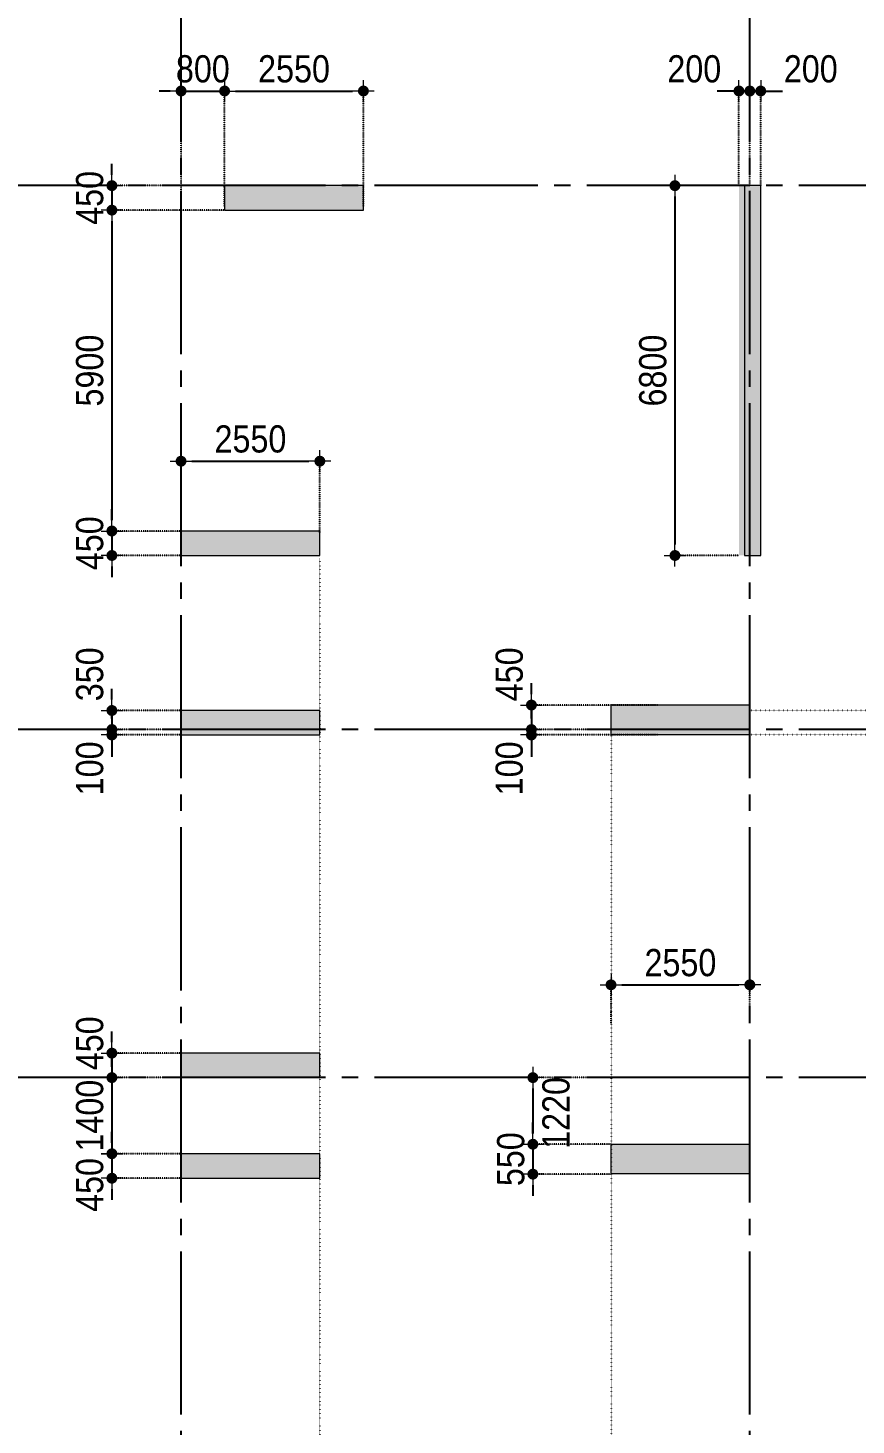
# Model space of a CAD drawing. Header units: millimetres. Extents: x -3973692 to -2843767, y 592734 to 838475.
# Drawn here: x -3674458 to -3659244, y 636043 to 661731 of the extents above; entities that cross this region are included whole.
import ezdxf
from ezdxf.enums import TextEntityAlignment as Align

# ---------------------------------------------------------------- set-up
doc = ezdxf.new("R2010")
doc.units = ezdxf.units.MM
doc.header["$MEASUREMENT"] = 0
doc.header["$PDMODE"] = 3
doc.header["$PDSIZE"] = -20
for name, pattern in [('CHG_XX_Luoi truc$0$MB_Luoi truc$0$Center101', [13, 10, -1, 1, -1]), ('DIVIDE2', [15.875, 6.35, -3.175, 0, -3.175, 0, -3.175]), ('DOT2', [0.125, 0, -0.125]), ('HIDDEN5', [2.8375, 1.25, -1.5875])]:
    doc.linetypes.add(name, pattern=pattern)
doc.layers.get('0').update_dxf_attribs({"lineweight": 9})
doc.layers.get('Defpoints').update_dxf_attribs({"color": 10, "lineweight": 0})
for name, color, linetype, lineweight in [("'S_General_Dim_1", 1, 'Continuous', 18), ("'S_General_Divide_3 Intermediate", 3, 'DIVIDE2', 40), ('CHG_XX_Cot_Ham 1$0$Ap0302_PC', 150, 'Continuous', 9), ('CHG_XX_Cot_Ham 1$0$Ap0302_PC @ 1', 150, 'Continuous', 9), ('CHG_XX_Cot_Ham 1$0$Ap0302_PC @ 150 VP1', 150, 'Continuous', 9), ('CHG_XX_Cot_Ham 1$0$Ap0302_PC @ 150 VP2', 150, 'Continuous', 9), ('CHG_XX_Cot_Ham 1$0$Ap0302_PC @ 150 VP3', 150, 'Continuous', 9), ('CHG_XX_Cot_Ham 1$0$Ap0302_PC @ 150 VP4', 150, 'Continuous', 9), ('CHG_XX_Cot_Ham 1$0$Ap0302_PC @ 150 VP5', 150, 'Continuous', 9), ('CHG_XX_Cot_Ham 1$0$Ap0302_PC @ 150 VP6', 150, 'Continuous', 9), ('CHG_XX_Cot_Ham 1$0$Ap0302_PC @ 150 VP7', 150, 'Continuous', 9), ('CHG_XX_Cot_Ham 1$0$Ap0302_PC @ 150 VP8', 150, 'Continuous', 9), ('CHG_XX_Cot_Ham 1$0$Ap0302_PC @ 150 VP9', 150, 'Continuous', 9), ('CHG_XX_Cot_Ham 1$0$Ap0302_PC @ 150 VPModel', 150, 'Continuous', 9), ('CHG_XX_Cot_Ham 1$0$Ap0311_H', 8, 'Continuous', 15)]:
    doc.layers.add(name, color=color, linetype=linetype, lineweight=lineweight)
for name, color, linetype in [('CHG_XX_Cot_Ham 1$0$mb_cot tang 1-3$0$Concrete Line', 6, 'Continuous'), ('CHG_XX_Luoi truc$0$Grid', 34, 'Continuous'), ('CHG_XX_Luoi truc$0$Grid Line', 251, 'CHG_XX_Luoi truc$0$MB_Luoi truc$0$Center101'), ('dim', 1, 'Continuous')]:
    doc.layers.add(name, color=color, linetype=linetype)
doc.styles.add('arial', font='arial.ttf', dxfattribs={"width": 0.85})
doc.styles.add('CHG_XX_Luoi truc$0$MB_Luoi truc$0$Grid A-F$0$VNI-HelveCB', font='')
doc.styles.get('CHG_XX_Luoi truc$0$MB_Luoi truc$0$Grid A-F$0$VNI-HelveCB').set_extended_font_data('VNI-Helve-Condense', bold=True)
doc.dimstyles.new('200', dxfattribs={"dimscale": 200, "dimtxt": 2.5, "dimasz": 1, "dimexe": 0, "dimexo": 0, "dimgap": 0.75, "dimtad": 1, "dimdec": 0, "dimrnd": 10, "dimzin": 9, "dimdsep": 46, "dimtxsty": 'arial', "dimblk1": 'DIMDOT', "dimblk2": 'DIMDOT', "dimsah": 1, "dimcen": 2, "dimdle": 3, "dimclre": 8, "dimclrt": 2, "dimadec": 0, "dimazin": 0, "dimtfac": 1, "dimtdec": 0, "dimtix": 1, "dimtmove": 2, "dimatfit": 3, "dimldrblk": 'DIMPIJL', "dimfxl": 1, "dimtvp": 1.8, "dimtolj": 1, "dimtzin": 0, "dimarcsym": 0})

# ---------------------------------------------------------------- blocks, each defined once
blk = doc.blocks.new('*U2841')
at = {"layer": 'CHG_XX_Luoi truc$0$Grid Line'}
blk.add_line((0, 0), (0, 608), dxfattribs=at)
at = {"layer": 'CHG_XX_Luoi truc$0$Grid', "lineweight": -2, "style": 'CHG_XX_Luoi truc$0$MB_Luoi truc$0$Grid A-F$0$VNI-HelveCB'}
for tag, p in [('GRIDSUB', (0, 617)), ('GRID', (0, -9))]:
    blk.add_attdef(tag, text='', height=5, dxfattribs=at).set_placement(p, align=Align.MIDDLE)
blk = doc.blocks.new('*U2843')
at = {"layer": 'CHG_XX_Luoi truc$0$Grid Line'}
blk.add_line((0, 0), (0, 438), dxfattribs=at)
at = {"layer": 'CHG_XX_Luoi truc$0$Grid', "lineweight": -2, "style": 'CHG_XX_Luoi truc$0$MB_Luoi truc$0$Grid A-F$0$VNI-HelveCB'}
for tag, p in [('GRIDSUB', (0, 447)), ('GRID', (0, -9))]:
    blk.add_attdef(tag, text='', height=5, dxfattribs=at).set_placement(p, align=Align.MIDDLE)
blk = doc.blocks.new('CHG_XX_Luoi truc')
at = {"layer": 'CHG_XX_Luoi truc$0$Grid', "xscale": 300, "yscale": 300, "zscale": 300}
for p in [(76850, -12747), (87300, -12747)]:
    blk.add_blockref('*U2841', p, dxfattribs=at)
at = {"layer": 'CHG_XX_Luoi truc$0$Grid', "xscale": 300.0000000000013, "yscale": 300.0000000000013, "zscale": 300.0000000000013, "rotation": 90}
for p in [(110703, 48850), (110703, 38850), (110703, 32450)]:
    blk.add_blockref('*U2843', p, dxfattribs=at)
blk = doc.blocks.new('*U3241')
at = {"layer": 'CHG_XX_Cot_Ham 1$0$Ap0302_PC @ 1'}
h = blk.add_hatch(color=256, dxfattribs=at)
h.dxf.hatch_style = 1
h.paths.add_polyline_path([(450, 0), (0, 0), (0, -2550), (450, -2550)])
at = {"layer": 'CHG_XX_Cot_Ham 1$0$Ap0302_PC @ 150 VP1'}
h = blk.add_hatch(color=256, dxfattribs=at)
h.dxf.hatch_style = 1
h.paths.add_polyline_path([(450, 0), (0, 0), (0, -2550), (450, -2550)])
at = {"layer": 'CHG_XX_Cot_Ham 1$0$Ap0302_PC @ 150 VP2'}
h = blk.add_hatch(color=256, dxfattribs=at)
h.dxf.hatch_style = 1
h.paths.add_polyline_path([(450, 0), (0, 0), (0, -2550), (450, -2550)])
at = {"layer": 'CHG_XX_Cot_Ham 1$0$Ap0302_PC @ 150 VP3'}
h = blk.add_hatch(color=256, dxfattribs=at)
h.dxf.hatch_style = 1
h.paths.add_polyline_path([(450, 0), (0, 0), (0, -2550), (450, -2550)])
at = {"layer": 'CHG_XX_Cot_Ham 1$0$Ap0302_PC @ 150 VP4'}
h = blk.add_hatch(color=256, dxfattribs=at)
h.dxf.hatch_style = 1
h.paths.add_polyline_path([(450, 0), (0, 0), (0, -2550), (450, -2550)])
at = {"layer": 'CHG_XX_Cot_Ham 1$0$Ap0302_PC @ 150 VP5'}
h = blk.add_hatch(color=256, dxfattribs=at)
h.dxf.hatch_style = 1
h.paths.add_polyline_path([(450, 0), (0, 0), (0, -2550), (450, -2550)])
at = {"layer": 'CHG_XX_Cot_Ham 1$0$Ap0302_PC @ 150 VP6'}
h = blk.add_hatch(color=256, dxfattribs=at)
h.dxf.hatch_style = 1
h.paths.add_polyline_path([(450, 0), (0, 0), (0, -2550), (450, -2550)])
at = {"layer": 'CHG_XX_Cot_Ham 1$0$Ap0302_PC @ 150 VP7'}
h = blk.add_hatch(color=256, dxfattribs=at)
h.dxf.hatch_style = 1
h.paths.add_polyline_path([(450, 0), (0, 0), (0, -2550), (450, -2550)])
at = {"layer": 'CHG_XX_Cot_Ham 1$0$Ap0302_PC @ 150 VP8'}
h = blk.add_hatch(color=256, dxfattribs=at)
h.dxf.hatch_style = 1
h.paths.add_polyline_path([(450, 0), (0, 0), (0, -2550), (450, -2550)])
at = {"layer": 'CHG_XX_Cot_Ham 1$0$Ap0302_PC @ 150 VP9'}
h = blk.add_hatch(color=256, dxfattribs=at)
h.dxf.hatch_style = 1
h.paths.add_polyline_path([(450, 0), (0, 0), (0, -2550), (450, -2550)])
at = {"layer": 'CHG_XX_Cot_Ham 1$0$Ap0302_PC @ 150 VPModel'}
h = blk.add_hatch(color=256, dxfattribs=at)
h.dxf.hatch_style = 1
h.paths.add_polyline_path([(450, 0), (0, 0), (0, -2550), (450, -2550)])
blk = doc.blocks.new('CHG_XX_Cot_Ham 1$0$Block A_C450x2250')
at = {"layer": 'CHG_XX_Cot_Ham 1$0$Ap0302_PC'}
blk.add_lwpolyline([(450, -2550), (0, -2550), (0, 0), (450, 0)], close=True, dxfattribs=at)
blk.add_blockref('*U3241', (0, 0), dxfattribs=at)
blk = doc.blocks.new('CHG_XX_Cot_Ham 1$0$300x6800')
at = {"layer": 'CHG_XX_Cot_Ham 1$0$Ap0302_PC', "true_color": 0xf26722}
h = blk.add_hatch(color=30, dxfattribs=at)
h.dxf.hatch_style = 1
h.paths.add_polyline_path([(300, 0), (-100, 0), (-100, -6800), (300, -6800)])
at = {"layer": 'CHG_XX_Cot_Ham 1$0$Ap0302_PC'}
blk.add_lwpolyline([(300, 0), (0, 0), (0, -6800), (300, -6800)], close=True, dxfattribs=at)
blk = doc.blocks.new('*U3244')
at = {"layer": 'CHG_XX_Cot_Ham 1$0$Ap0302_PC @ 1'}
h = blk.add_hatch(color=256, dxfattribs=at)
h.dxf.hatch_style = 1
h.paths.add_polyline_path([(550, 0), (0, 0), (0, -2550), (550, -2550)])
at = {"layer": 'CHG_XX_Cot_Ham 1$0$Ap0302_PC @ 150 VP1'}
h = blk.add_hatch(color=256, dxfattribs=at)
h.dxf.hatch_style = 1
h.paths.add_polyline_path([(550, 0), (0, 0), (0, -2550), (550, -2550)])
at = {"layer": 'CHG_XX_Cot_Ham 1$0$Ap0302_PC @ 150 VP2'}
h = blk.add_hatch(color=256, dxfattribs=at)
h.dxf.hatch_style = 1
h.paths.add_polyline_path([(550, 0), (0, 0), (0, -2550), (550, -2550)])
at = {"layer": 'CHG_XX_Cot_Ham 1$0$Ap0302_PC @ 150 VP3'}
h = blk.add_hatch(color=256, dxfattribs=at)
h.dxf.hatch_style = 1
h.paths.add_polyline_path([(550, 0), (0, 0), (0, -2550), (550, -2550)])
at = {"layer": 'CHG_XX_Cot_Ham 1$0$Ap0302_PC @ 150 VP4'}
h = blk.add_hatch(color=256, dxfattribs=at)
h.dxf.hatch_style = 1
h.paths.add_polyline_path([(550, 0), (0, 0), (0, -2550), (550, -2550)])
at = {"layer": 'CHG_XX_Cot_Ham 1$0$Ap0302_PC @ 150 VP5'}
h = blk.add_hatch(color=256, dxfattribs=at)
h.dxf.hatch_style = 1
h.paths.add_polyline_path([(550, 0), (0, 0), (0, -2550), (550, -2550)])
at = {"layer": 'CHG_XX_Cot_Ham 1$0$Ap0302_PC @ 150 VP6'}
h = blk.add_hatch(color=256, dxfattribs=at)
h.dxf.hatch_style = 1
h.paths.add_polyline_path([(550, 0), (0, 0), (0, -2550), (550, -2550)])
at = {"layer": 'CHG_XX_Cot_Ham 1$0$Ap0302_PC @ 150 VP7'}
h = blk.add_hatch(color=256, dxfattribs=at)
h.dxf.hatch_style = 1
h.paths.add_polyline_path([(550, 0), (0, 0), (0, -2550), (550, -2550)])
at = {"layer": 'CHG_XX_Cot_Ham 1$0$Ap0302_PC @ 150 VP8'}
h = blk.add_hatch(color=256, dxfattribs=at)
h.dxf.hatch_style = 1
h.paths.add_polyline_path([(550, 0), (0, 0), (0, -2550), (550, -2550)])
at = {"layer": 'CHG_XX_Cot_Ham 1$0$Ap0302_PC @ 150 VP9'}
h = blk.add_hatch(color=256, dxfattribs=at)
h.dxf.hatch_style = 1
h.paths.add_polyline_path([(550, 0), (0, 0), (0, -2550), (550, -2550)])
at = {"layer": 'CHG_XX_Cot_Ham 1$0$Ap0302_PC @ 150 VPModel'}
h = blk.add_hatch(color=256, dxfattribs=at)
h.dxf.hatch_style = 1
h.paths.add_polyline_path([(550, 0), (0, 0), (0, -2550), (550, -2550)])
blk = doc.blocks.new('CHG_XX_Cot_Ham 1$0$550x2550')
at = {"layer": 'CHG_XX_Cot_Ham 1$0$Ap0302_PC'}
blk.add_lwpolyline([(550, -2550), (0, -2550), (0, 0), (550, 0)], close=True, dxfattribs=at)
blk.add_blockref('*U3244', (0, 0), dxfattribs=at)
blk = doc.blocks.new('CHG_XX_Cot_Ham 1')
at = {"layer": 'CHG_XX_Cot_Ham 1$0$Ap0311_H'}
h = blk.add_hatch(color=256, dxfattribs=at)
h.dxf.hatch_style = 1
h.paths.add_polyline_path([(99639.2, 163400), (-10900, 163400), (-10900, 85450), (-300, 85450), (-300, 84050), (32350, 84050), (32350, -9000), (103575.5, -9000), (106050, -6022), (106050, 158254.3)])
h.paths.add_polyline_path([(99533.7, 163100), (105750, 158110.4), (105750, 90450), (105650, 90450), (105650, 90450), (105750, 90450), (105750, 13850), (105750, 13825.9), (105750, -5913.6), (103434.7, -8700), (93600, -8700), (32650, -8700), (32650, 84350), (0, 84350), (0, 85750), (-10600, 85750), (-10600, 163100), (93600, 163100)], flags=16)
at = {"layer": 'CHG_XX_Cot_Ham 1$0$Ap0302_PC', "xscale": -1, "rotation": 90}
for p in [(77650, 48850), (76850, 42500), (76850, 39200), (76850, 32900), (76850, 31050)]:
    blk.add_blockref('CHG_XX_Cot_Ham 1$0$Block A_C450x2250', p, dxfattribs=at)
at = {"layer": 'CHG_XX_Cot_Ham 1$0$mb_cot tang 1-3$0$Concrete Line'}
for name, p in [('CHG_XX_Luoi truc', (0, 0)), ('CHG_XX_Cot_Ham 1$0$300x6800', (87200, 48850))]:
    blk.add_blockref(name, p, dxfattribs=at)
at = {"layer": 'Defpoints', "rotation": 90}
for p in [(84750, 38754.3), (84750, 30679.3)]:
    blk.add_blockref('CHG_XX_Cot_Ham 1$0$550x2550', p, dxfattribs=at)
blk = doc.blocks.new('DIMDOT')
for p, q in [((1, 0), (-1, 0)), ((0, -1), (0, 1))]:
    blk.add_line(p, q)
at = {"const_width": 0.5}
blk.add_lwpolyline([(-0.25, 0, 1), (0.25, 0, 1)], format="xyb", close=True, dxfattribs=at)
blk = doc.blocks.new('*D2084')
at = {"layer": "'S_General_Dim_1", "color": 0, "lineweight": -2, "transparency": 16777216}
for p, q in [((-3672916, 659031), (-3672916, 659231)), ((-3672916, 658831), (-3672916, 658381)), ((-3672916, 658181), (-3672916, 657981))]:
    blk.add_line(p, q, dxfattribs=at)
at = {"layer": "'S_General_Dim_1", "color": 8, "linetype": 'HIDDEN5', "lineweight": -2, "transparency": 16777216}
for p, q in [((-3670845, 658831), (-3672916, 658831)), ((-3670845, 658381), (-3672916, 658381))]:
    blk.add_line(p, q, dxfattribs=at)
at = {"layer": 'Defpoints', "color": 0, "transparency": 16777216}
for p in [(-3670845, 658831), (-3672916, 658381), (-3670845, 658381)]:
    blk.add_point(p, dxfattribs=at)
at = {"layer": "'S_General_Dim_1", "color": 0, "lineweight": -2, "transparency": 16777216, "xscale": 200, "yscale": 200, "zscale": 200}
for p, rotation in [((-3672916, 658831), 270), ((-3672916, 658381), 90)]:
    blk.add_blockref('DIMDOT', p, dxfattribs=dict(at, rotation=rotation))
at = {"layer": "'S_General_Dim_1", "color": 2, "transparency": 16777216, "insert": (-3673322, 658606), "char_height": 500, "attachment_point": 5, "rotation": 90, "style": 'arial'}
blk.add_mtext('\\A1;450', dxfattribs=at)
blk = doc.blocks.new('DIMPIJL')
at = {"linetype": 'ByBlock'}
blk.add_solid([(-2.5, 0.42), (-2.5, -0.42), (0, 0)], dxfattribs=at)
blk = doc.blocks.new('*D2085')
at = {"layer": "'S_General_Dim_1", "color": 8, "linetype": 'HIDDEN5', "lineweight": -2, "transparency": 16777216}
for p, q in [((-3670845, 658381), (-3672916, 658381)), ((-3671645, 652481), (-3672916, 652481))]:
    blk.add_line(p, q, dxfattribs=at)
at = {"layer": "'S_General_Dim_1", "color": 0, "lineweight": -2, "transparency": 16777216}
blk.add_line((-3672916, 658181), (-3672916, 652681), dxfattribs=at)
at = {"layer": 'Defpoints', "color": 0, "transparency": 16777216}
for p in [(-3670845, 658381), (-3672916, 652481), (-3671645, 652481)]:
    blk.add_point(p, dxfattribs=at)
at = {"layer": "'S_General_Dim_1", "color": 0, "lineweight": -2, "transparency": 16777216, "xscale": 200, "yscale": 200, "zscale": 200}
for p, rotation in [((-3672916, 658381), 90), ((-3672916, 652481), 270)]:
    blk.add_blockref('DIMDOT', p, dxfattribs=dict(at, rotation=rotation))
at = {"layer": "'S_General_Dim_1", "color": 2, "transparency": 16777216, "insert": (-3673322, 655431), "char_height": 500, "attachment_point": 5, "rotation": 90, "style": 'arial'}
blk.add_mtext('\\A1;5900', dxfattribs=at)
blk = doc.blocks.new('*D2086')
at = {"layer": "'S_General_Dim_1", "color": 0, "lineweight": -2, "transparency": 16777216}
for p, q in [((-3672916, 652681), (-3672916, 652881)), ((-3672916, 652481), (-3672916, 652031)), ((-3672916, 651831), (-3672916, 651631))]:
    blk.add_line(p, q, dxfattribs=at)
at = {"layer": "'S_General_Dim_1", "color": 8, "linetype": 'HIDDEN5', "lineweight": -2, "transparency": 16777216}
for p, q in [((-3671645, 652481), (-3672916, 652481)), ((-3671645, 652031), (-3672916, 652031))]:
    blk.add_line(p, q, dxfattribs=at)
at = {"layer": 'Defpoints', "color": 0, "transparency": 16777216}
for p in [(-3671645, 652481), (-3672916, 652031), (-3671645, 652031)]:
    blk.add_point(p, dxfattribs=at)
at = {"layer": "'S_General_Dim_1", "color": 0, "lineweight": -2, "transparency": 16777216, "xscale": 200, "yscale": 200, "zscale": 200}
for p, rotation in [((-3672916, 652481), 270), ((-3672916, 652031), 90)]:
    blk.add_blockref('DIMDOT', p, dxfattribs=dict(at, rotation=rotation))
at = {"layer": "'S_General_Dim_1", "color": 2, "transparency": 16777216, "insert": (-3673322, 652256), "char_height": 500, "attachment_point": 5, "rotation": 90, "style": 'arial'}
blk.add_mtext('\\A1;450', dxfattribs=at)
blk = doc.blocks.new('*D2087')
at = {"layer": "'S_General_Dim_1", "color": 0, "lineweight": -2, "transparency": 16777216}
for p, q in [((-3672916, 649381), (-3672916, 649581)), ((-3672916, 649181), (-3672916, 648831)), ((-3672916, 648631), (-3672916, 648431))]:
    blk.add_line(p, q, dxfattribs=at)
at = {"layer": "'S_General_Dim_1", "color": 8, "linetype": 'HIDDEN5', "lineweight": -2, "transparency": 16777216}
for p, q in [((-3671645, 649181), (-3672916, 649181)), ((-3671645, 648831), (-3672916, 648831))]:
    blk.add_line(p, q, dxfattribs=at)
at = {"layer": 'Defpoints', "color": 0, "transparency": 16777216}
for p in [(-3671645, 649181), (-3672916, 648831), (-3671645, 648831)]:
    blk.add_point(p, dxfattribs=at)
at = {"layer": "'S_General_Dim_1", "color": 0, "lineweight": -2, "transparency": 16777216, "xscale": 200, "yscale": 200, "zscale": 200}
for p, rotation in [((-3672916, 649181), 270), ((-3672916, 648831), 90)]:
    blk.add_blockref('DIMDOT', p, dxfattribs=dict(at, rotation=rotation))
at = {"layer": "'S_General_Dim_1", "color": 2, "transparency": 16777216, "insert": (-3673322, 649846), "char_height": 500, "attachment_point": 5, "rotation": 90, "style": 'arial'}
blk.add_mtext('\\A1;350', dxfattribs=at)
blk = doc.blocks.new('*D2088')
at = {"layer": "'S_General_Dim_1", "color": 0, "lineweight": -2, "transparency": 16777216}
for p, q in [((-3672916, 649031), (-3672916, 649231)), ((-3672916, 648831), (-3672916, 648731)), ((-3672916, 648531), (-3672916, 648331))]:
    blk.add_line(p, q, dxfattribs=at)
at = {"layer": "'S_General_Dim_1", "color": 8, "linetype": 'HIDDEN5', "lineweight": -2, "transparency": 16777216}
for p, q in [((-3671645, 648831), (-3672916, 648831)), ((-3671645, 648731), (-3672916, 648731))]:
    blk.add_line(p, q, dxfattribs=at)
at = {"layer": 'Defpoints', "color": 0, "transparency": 16777216}
for p in [(-3672916, 648731), (-3671645, 648831), (-3671645, 648731)]:
    blk.add_point(p, dxfattribs=at)
at = {"layer": "'S_General_Dim_1", "color": 0, "lineweight": -2, "transparency": 16777216, "xscale": 200, "yscale": 200, "zscale": 200}
for p, rotation in [((-3672916, 648831), 270), ((-3672916, 648731), 90)]:
    blk.add_blockref('DIMDOT', p, dxfattribs=dict(at, rotation=rotation))
at = {"layer": "'S_General_Dim_1", "color": 2, "transparency": 16777216, "insert": (-3673322, 648117), "char_height": 500, "attachment_point": 5, "rotation": 90, "style": 'arial'}
blk.add_mtext('\\A1;100', dxfattribs=at)
blk = doc.blocks.new('*D2040')
at = {"layer": "'S_General_Dim_1", "color": 0, "lineweight": -2, "transparency": 16777216}
for p, q in [((-3671845, 660571), (-3672045, 660571)), ((-3671645, 660571), (-3670845, 660571)), ((-3670645, 660571), (-3670445, 660571))]:
    blk.add_line(p, q, dxfattribs=at)
at = {"layer": "'S_General_Dim_1", "color": 8, "linetype": 'HIDDEN5', "lineweight": -2, "transparency": 16777216}
for p, q in [((-3671645, 658011), (-3671645, 660571)), ((-3670845, 658431), (-3670845, 660571))]:
    blk.add_line(p, q, dxfattribs=at)
at = {"layer": 'Defpoints', "color": 0, "transparency": 16777216}
for p in [(-3670845, 660571), (-3670845, 658431), (-3671645, 658011)]:
    blk.add_point(p, dxfattribs=at)
at = {"layer": "'S_General_Dim_1", "color": 0, "lineweight": -2, "transparency": 16777216, "xscale": 200, "yscale": 200, "zscale": 200}
blk.add_blockref('DIMDOT', (-3671645, 660571), dxfattribs=at)
at = {"layer": "'S_General_Dim_1", "color": 0, "lineweight": -2, "transparency": 16777216, "xscale": 200, "yscale": 200, "zscale": 200, "rotation": 180}
blk.add_blockref('DIMDOT', (-3670845, 660571), dxfattribs=at)
at = {"layer": "'S_General_Dim_1", "color": 2, "transparency": 16777216, "insert": (-3671245, 660976), "char_height": 500, "attachment_point": 5, "style": 'arial'}
blk.add_mtext('\\A1;800', dxfattribs=at)
blk = doc.blocks.new('*D2041')
at = {"layer": "'S_General_Dim_1", "color": 8, "linetype": 'HIDDEN5', "lineweight": -2, "transparency": 16777216}
for p, q in [((-3670845, 658431), (-3670845, 660571)), ((-3668295, 658431), (-3668295, 660571))]:
    blk.add_line(p, q, dxfattribs=at)
at = {"layer": "'S_General_Dim_1", "color": 0, "lineweight": -2, "transparency": 16777216}
blk.add_line((-3670645, 660571), (-3668495, 660571), dxfattribs=at)
at = {"layer": 'Defpoints', "color": 0, "transparency": 16777216}
for p in [(-3668295, 660571), (-3670845, 658431), (-3668295, 658431)]:
    blk.add_point(p, dxfattribs=at)
at = {"layer": "'S_General_Dim_1", "color": 0, "lineweight": -2, "transparency": 16777216, "xscale": 200, "yscale": 200, "zscale": 200, "rotation": 180}
blk.add_blockref('DIMDOT', (-3670845, 660571), dxfattribs=at)
at = {"layer": "'S_General_Dim_1", "color": 0, "lineweight": -2, "transparency": 16777216, "xscale": 200, "yscale": 200, "zscale": 200}
blk.add_blockref('DIMDOT', (-3668295, 660571), dxfattribs=at)
at = {"layer": "'S_General_Dim_1", "color": 2, "transparency": 16777216, "insert": (-3669570, 660976), "char_height": 500, "attachment_point": 5, "style": 'arial'}
blk.add_mtext('\\A1;2550', dxfattribs=at)
blk = doc.blocks.new('*D2057')
at = {"layer": "'S_General_Dim_1", "color": 8, "linetype": 'HIDDEN5', "lineweight": -2, "transparency": 16777216}
for p, q in [((-3671645, 652431), (-3671645, 653765)), ((-3669095, 652431), (-3669095, 653765))]:
    blk.add_line(p, q, dxfattribs=at)
at = {"layer": "'S_General_Dim_1", "color": 0, "lineweight": -2, "transparency": 16777216}
blk.add_line((-3671445, 653765), (-3669295, 653765), dxfattribs=at)
at = {"layer": 'Defpoints', "color": 0, "transparency": 16777216}
for p in [(-3669095, 653765), (-3671645, 652431), (-3669095, 652431)]:
    blk.add_point(p, dxfattribs=at)
at = {"layer": "'S_General_Dim_1", "color": 0, "lineweight": -2, "transparency": 16777216, "xscale": 200, "yscale": 200, "zscale": 200, "rotation": 180}
blk.add_blockref('DIMDOT', (-3671645, 653765), dxfattribs=at)
at = {"layer": "'S_General_Dim_1", "color": 0, "lineweight": -2, "transparency": 16777216, "xscale": 200, "yscale": 200, "zscale": 200}
blk.add_blockref('DIMDOT', (-3669095, 653765), dxfattribs=at)
at = {"layer": "'S_General_Dim_1", "color": 2, "transparency": 16777216, "insert": (-3670370, 654171), "char_height": 500, "attachment_point": 5, "style": 'arial'}
blk.add_mtext('\\A1;2550', dxfattribs=at)
blk = doc.blocks.new('*D2059')
at = {"layer": "'S_General_Dim_1", "color": 0, "lineweight": -2, "transparency": 16777216}
for p, q in [((-3661595, 660571), (-3661795, 660571)), ((-3661395, 660571), (-3661195, 660571)), ((-3660995, 660571), (-3660795, 660571))]:
    blk.add_line(p, q, dxfattribs=at)
at = {"layer": "'S_General_Dim_1", "color": 8, "linetype": 'HIDDEN5', "lineweight": -2, "transparency": 16777216}
for p, q in [((-3661395, 658831), (-3661395, 660571)), ((-3661195, 658831), (-3661195, 660571))]:
    blk.add_line(p, q, dxfattribs=at)
at = {"layer": 'Defpoints', "color": 0, "transparency": 16777216}
for p in [(-3661195, 660571), (-3661395, 658831), (-3661195, 658831)]:
    blk.add_point(p, dxfattribs=at)
at = {"layer": "'S_General_Dim_1", "color": 0, "lineweight": -2, "transparency": 16777216, "xscale": 200, "yscale": 200, "zscale": 200}
blk.add_blockref('DIMDOT', (-3661395, 660571), dxfattribs=at)
at = {"layer": "'S_General_Dim_1", "color": 0, "lineweight": -2, "transparency": 16777216, "xscale": 200, "yscale": 200, "zscale": 200, "rotation": 180}
blk.add_blockref('DIMDOT', (-3661195, 660571), dxfattribs=at)
at = {"layer": "'S_General_Dim_1", "color": 2, "transparency": 16777216, "insert": (-3662216, 660976), "char_height": 500, "attachment_point": 5, "style": 'arial'}
blk.add_mtext('\\A1;200', dxfattribs=at)
blk = doc.blocks.new('*D2060')
at = {"layer": "'S_General_Dim_1", "color": 0, "lineweight": -2, "transparency": 16777216}
for p, q in [((-3661395, 660571), (-3661595, 660571)), ((-3661195, 660571), (-3660995, 660571)), ((-3660795, 660571), (-3660595, 660571))]:
    blk.add_line(p, q, dxfattribs=at)
at = {"layer": "'S_General_Dim_1", "color": 8, "linetype": 'HIDDEN5', "lineweight": -2, "transparency": 16777216}
for p, q in [((-3661195, 658831), (-3661195, 660571)), ((-3660995, 658831), (-3660995, 660571))]:
    blk.add_line(p, q, dxfattribs=at)
at = {"layer": 'Defpoints', "color": 0, "transparency": 16777216}
for p in [(-3660995, 660571), (-3661195, 658831), (-3660995, 658831)]:
    blk.add_point(p, dxfattribs=at)
at = {"layer": "'S_General_Dim_1", "color": 0, "lineweight": -2, "transparency": 16777216, "xscale": 200, "yscale": 200, "zscale": 200}
blk.add_blockref('DIMDOT', (-3661195, 660571), dxfattribs=at)
at = {"layer": "'S_General_Dim_1", "color": 0, "lineweight": -2, "transparency": 16777216, "xscale": 200, "yscale": 200, "zscale": 200, "rotation": 180}
blk.add_blockref('DIMDOT', (-3660995, 660571), dxfattribs=at)
at = {"layer": "'S_General_Dim_1", "color": 2, "transparency": 16777216, "insert": (-3660075, 660976), "char_height": 500, "attachment_point": 5, "style": 'arial'}
blk.add_mtext('\\A1;200', dxfattribs=at)
blk = doc.blocks.new('*D2061')
at = {"layer": "'S_General_Dim_1", "color": 8, "linetype": 'HIDDEN5', "lineweight": -2, "transparency": 16777216}
for p, q in [((-3661395, 658831), (-3662571, 658831)), ((-3661395, 652031), (-3662571, 652031))]:
    blk.add_line(p, q, dxfattribs=at)
at = {"layer": "'S_General_Dim_1", "color": 0, "lineweight": -2, "transparency": 16777216}
blk.add_line((-3662571, 658631), (-3662571, 652231), dxfattribs=at)
at = {"layer": 'Defpoints', "color": 0, "transparency": 16777216}
for p in [(-3661395, 658831), (-3662571, 652031), (-3661395, 652031)]:
    blk.add_point(p, dxfattribs=at)
at = {"layer": "'S_General_Dim_1", "color": 0, "lineweight": -2, "transparency": 16777216, "xscale": 200, "yscale": 200, "zscale": 200}
for p, rotation in [((-3662571, 658831), 90), ((-3662571, 652031), 270)]:
    blk.add_blockref('DIMDOT', p, dxfattribs=dict(at, rotation=rotation))
at = {"layer": "'S_General_Dim_1", "color": 2, "transparency": 16777216, "insert": (-3662976, 655431), "char_height": 500, "attachment_point": 5, "rotation": 90, "style": 'arial'}
blk.add_mtext('\\A1;6800', dxfattribs=at)
blk = doc.blocks.new('*D2080')
at = {"layer": "'S_General_Dim_1", "color": 8, "linetype": 'HIDDEN5', "lineweight": -2, "transparency": 16777216}
for p, q in [((-3663745, 643435), (-3663745, 644137)), ((-3661195, 643435), (-3661195, 644137))]:
    blk.add_line(p, q, dxfattribs=at)
at = {"layer": "'S_General_Dim_1", "color": 0, "lineweight": -2, "transparency": 16777216}
blk.add_line((-3663545, 644137), (-3661395, 644137), dxfattribs=at)
at = {"layer": 'Defpoints', "color": 0, "transparency": 16777216}
for p in [(-3661195, 644137), (-3663745, 643435), (-3661195, 643435)]:
    blk.add_point(p, dxfattribs=at)
at = {"layer": "'S_General_Dim_1", "color": 0, "lineweight": -2, "transparency": 16777216, "xscale": 200, "yscale": 200, "zscale": 200, "rotation": 180}
blk.add_blockref('DIMDOT', (-3663745, 644137), dxfattribs=at)
at = {"layer": "'S_General_Dim_1", "color": 0, "lineweight": -2, "transparency": 16777216, "xscale": 200, "yscale": 200, "zscale": 200}
blk.add_blockref('DIMDOT', (-3661195, 644137), dxfattribs=at)
at = {"layer": "'S_General_Dim_1", "color": 2, "transparency": 16777216, "insert": (-3662470, 644542), "char_height": 500, "attachment_point": 5, "style": 'arial'}
blk.add_mtext('\\A1;2550', dxfattribs=at)
blk = doc.blocks.new('*D2663')
at = {"layer": "'S_General_Dim_1", "color": 8, "linetype": 'HIDDEN5', "lineweight": -2, "transparency": 16777216}
for p, q in [((-3663745, 642431), (-3665181, 642431)), ((-3663745, 641206), (-3665181, 641206))]:
    blk.add_line(p, q, dxfattribs=at)
at = {"layer": "'S_General_Dim_1", "color": 0, "lineweight": -2, "transparency": 16777216}
blk.add_line((-3665181, 642231), (-3665181, 641406), dxfattribs=at)
at = {"layer": 'Defpoints', "color": 0, "transparency": 16777216}
for p in [(-3663745, 642431), (-3665181, 641206), (-3663745, 641206)]:
    blk.add_point(p, dxfattribs=at)
at = {"layer": "'S_General_Dim_1", "color": 0, "lineweight": -2, "transparency": 16777216, "xscale": 200, "yscale": 200, "zscale": 200}
for p, rotation in [((-3665181, 642431), 90), ((-3665181, 641206), 270)]:
    blk.add_blockref('DIMDOT', p, dxfattribs=dict(at, rotation=rotation))
at = {"layer": "'S_General_Dim_1", "color": 2, "transparency": 16777216, "insert": (-3664754, 641781), "char_height": 500, "attachment_point": 5, "rotation": 90, "style": 'arial'}
blk.add_mtext('\\A1;1220', dxfattribs=at)
blk = doc.blocks.new('*D2664')
at = {"layer": "'S_General_Dim_1", "color": 0, "lineweight": -2, "transparency": 16777216}
for p, q in [((-3665181, 641406), (-3665181, 641606)), ((-3665181, 641206), (-3665181, 640656)), ((-3665181, 640456), (-3665181, 640256))]:
    blk.add_line(p, q, dxfattribs=at)
at = {"layer": "'S_General_Dim_1", "color": 8, "linetype": 'HIDDEN5', "lineweight": -2, "transparency": 16777216}
for p, q in [((-3663745, 641206), (-3665181, 641206)), ((-3663745, 640656), (-3665181, 640656))]:
    blk.add_line(p, q, dxfattribs=at)
at = {"layer": 'Defpoints', "color": 0, "transparency": 16777216}
for p in [(-3663745, 641206), (-3665181, 640656), (-3663745, 640656)]:
    blk.add_point(p, dxfattribs=at)
at = {"layer": "'S_General_Dim_1", "color": 0, "lineweight": -2, "transparency": 16777216, "xscale": 200, "yscale": 200, "zscale": 200}
for p, rotation in [((-3665181, 641206), 270), ((-3665181, 640656), 90)]:
    blk.add_blockref('DIMDOT', p, dxfattribs=dict(at, rotation=rotation))
at = {"layer": "'S_General_Dim_1", "color": 2, "transparency": 16777216, "insert": (-3665586, 640931), "char_height": 500, "attachment_point": 5, "rotation": 90, "style": 'arial'}
blk.add_mtext('\\A1;550', dxfattribs=at)
blk = doc.blocks.new('*D2667')
at = {"layer": "'S_General_Dim_1", "color": 0, "lineweight": -2, "transparency": 16777216}
for p, q in [((-3665208, 649481), (-3665208, 649681)), ((-3665208, 649281), (-3665208, 648831)), ((-3665208, 648631), (-3665208, 648431))]:
    blk.add_line(p, q, dxfattribs=at)
at = {"layer": "'S_General_Dim_1", "color": 8, "linetype": 'HIDDEN5', "lineweight": -2, "transparency": 16777216}
for p, q in [((-3662894, 649281), (-3665208, 649281)), ((-3663694, 648831), (-3665208, 648831))]:
    blk.add_line(p, q, dxfattribs=at)
at = {"layer": 'Defpoints', "color": 0, "transparency": 16777216}
for p in [(-3662894, 649281), (-3665208, 648831), (-3663694, 648831)]:
    blk.add_point(p, dxfattribs=at)
at = {"layer": "'S_General_Dim_1", "color": 0, "lineweight": -2, "transparency": 16777216, "xscale": 200, "yscale": 200, "zscale": 200}
for p, rotation in [((-3665208, 649281), 270), ((-3665208, 648831), 90)]:
    blk.add_blockref('DIMDOT', p, dxfattribs=dict(at, rotation=rotation))
at = {"layer": "'S_General_Dim_1", "color": 2, "transparency": 16777216, "insert": (-3665613, 649846), "char_height": 500, "attachment_point": 5, "rotation": 90, "style": 'arial'}
blk.add_mtext('\\A1;450', dxfattribs=at)
blk = doc.blocks.new('*D2668')
at = {"layer": "'S_General_Dim_1", "color": 0, "lineweight": -2, "transparency": 16777216}
for p, q in [((-3665208, 649031), (-3665208, 649231)), ((-3665208, 648831), (-3665208, 648731)), ((-3665208, 648531), (-3665208, 648331))]:
    blk.add_line(p, q, dxfattribs=at)
at = {"layer": "'S_General_Dim_1", "color": 8, "linetype": 'HIDDEN5', "lineweight": -2, "transparency": 16777216}
for p, q in [((-3663694, 648831), (-3665208, 648831)), ((-3662894, 648731), (-3665208, 648731))]:
    blk.add_line(p, q, dxfattribs=at)
at = {"layer": 'Defpoints', "color": 0, "transparency": 16777216}
for p in [(-3665208, 648731), (-3663694, 648831), (-3662894, 648731)]:
    blk.add_point(p, dxfattribs=at)
at = {"layer": "'S_General_Dim_1", "color": 0, "lineweight": -2, "transparency": 16777216, "xscale": 200, "yscale": 200, "zscale": 200}
for p, rotation in [((-3665208, 648831), 270), ((-3665208, 648731), 90)]:
    blk.add_blockref('DIMDOT', p, dxfattribs=dict(at, rotation=rotation))
at = {"layer": "'S_General_Dim_1", "color": 2, "transparency": 16777216, "insert": (-3665613, 648117), "char_height": 500, "attachment_point": 5, "rotation": 90, "style": 'arial'}
blk.add_mtext('\\A1;100', dxfattribs=at)
blk = doc.blocks.new('*D2767')
at = {"layer": "'S_General_Dim_1", "color": 0, "lineweight": -2, "transparency": 16777216}
for p, q in [((-3672916, 643081), (-3672916, 643281)), ((-3672916, 642881), (-3672916, 642431)), ((-3672916, 642231), (-3672916, 642031))]:
    blk.add_line(p, q, dxfattribs=at)
at = {"layer": "'S_General_Dim_1", "color": 8, "linetype": 'HIDDEN5', "lineweight": -2, "transparency": 16777216}
for p, q in [((-3671645, 642881), (-3672916, 642881)), ((-3671645, 642431), (-3672916, 642431))]:
    blk.add_line(p, q, dxfattribs=at)
at = {"layer": 'Defpoints', "color": 0, "transparency": 16777216}
for p in [(-3671645, 642881), (-3672916, 642431), (-3671645, 642431)]:
    blk.add_point(p, dxfattribs=at)
at = {"layer": "'S_General_Dim_1", "color": 0, "lineweight": -2, "transparency": 16777216, "xscale": 200, "yscale": 200, "zscale": 200}
for p, rotation in [((-3672916, 642881), 270), ((-3672916, 642431), 90)]:
    blk.add_blockref('DIMDOT', p, dxfattribs=dict(at, rotation=rotation))
at = {"layer": "'S_General_Dim_1", "color": 2, "transparency": 16777216, "insert": (-3673322, 643062), "char_height": 500, "attachment_point": 5, "rotation": 90, "style": 'arial'}
blk.add_mtext('\\A1;450', dxfattribs=at)
blk = doc.blocks.new('*D2768')
at = {"layer": "'S_General_Dim_1", "color": 0, "lineweight": -2, "transparency": 16777216}
for p, q in [((-3672916, 642631), (-3672916, 642831)), ((-3672916, 642431), (-3672916, 641031)), ((-3672916, 640831), (-3672916, 640631))]:
    blk.add_line(p, q, dxfattribs=at)
at = {"layer": "'S_General_Dim_1", "color": 8, "linetype": 'HIDDEN5', "lineweight": -2, "transparency": 16777216}
for p, q in [((-3671645, 642431), (-3672916, 642431)), ((-3671645, 641031), (-3672916, 641031))]:
    blk.add_line(p, q, dxfattribs=at)
at = {"layer": 'Defpoints', "color": 0, "transparency": 16777216}
for p in [(-3671645, 642431), (-3672916, 641031), (-3671645, 641031)]:
    blk.add_point(p, dxfattribs=at)
at = {"layer": "'S_General_Dim_1", "color": 0, "lineweight": -2, "transparency": 16777216, "xscale": 200, "yscale": 200, "zscale": 200}
for p, rotation in [((-3672916, 642431), 270), ((-3672916, 641031), 90)]:
    blk.add_blockref('DIMDOT', p, dxfattribs=dict(at, rotation=rotation))
at = {"layer": "'S_General_Dim_1", "color": 2, "transparency": 16777216, "insert": (-3673322, 641731), "char_height": 500, "attachment_point": 5, "rotation": 90, "style": 'arial'}
blk.add_mtext('\\A1;1400', dxfattribs=at)
blk = doc.blocks.new('*D2769')
at = {"layer": "'S_General_Dim_1", "color": 0, "lineweight": -2, "transparency": 16777216}
for p, q in [((-3672916, 641231), (-3672916, 641431)), ((-3672916, 641031), (-3672916, 640581)), ((-3672916, 640381), (-3672916, 640181))]:
    blk.add_line(p, q, dxfattribs=at)
at = {"layer": "'S_General_Dim_1", "color": 8, "linetype": 'HIDDEN5', "lineweight": -2, "transparency": 16777216}
for p, q in [((-3671645, 641031), (-3672916, 641031)), ((-3671645, 640581), (-3672916, 640581))]:
    blk.add_line(p, q, dxfattribs=at)
at = {"layer": 'Defpoints', "color": 0, "transparency": 16777216}
for p in [(-3671645, 641031), (-3672916, 640581), (-3671645, 640581)]:
    blk.add_point(p, dxfattribs=at)
at = {"layer": "'S_General_Dim_1", "color": 0, "lineweight": -2, "transparency": 16777216, "xscale": 200, "yscale": 200, "zscale": 200}
for p, rotation in [((-3672916, 641031), 270), ((-3672916, 640581), 90)]:
    blk.add_blockref('DIMDOT', p, dxfattribs=dict(at, rotation=rotation))
at = {"layer": "'S_General_Dim_1", "color": 2, "transparency": 16777216, "insert": (-3673322, 640457), "char_height": 500, "attachment_point": 5, "rotation": 90, "style": 'arial'}
blk.add_mtext('\\A1;450', dxfattribs=at)

msp = doc.modelspace()

# ---------------------------------------------------------------- linework, layer by layer
at = {"layer": 'dim', "linetype": 'DOT2', "ltscale": 10}
for p, q in [((-3669095.2, 651981), (-3669095.2, 633331)), ((-3651495.2, 649181), (-3661195.2, 649181)), ((-3663745.2, 648781), (-3663745.2, 633331)), ((-3663745.2, 648781), (-3663745.2, 633331)), ((-3651495.2, 648731), (-3661195.2, 648731))]:
    msp.add_line(p, q, dxfattribs=at)

# ---------------------------------------------------------------- block references
at = {"layer": "'S_General_Divide_3 Intermediate"}
msp.add_blockref('CHG_XX_Cot_Ham 1', (-3748495.2, 609981), dxfattribs=at)

# ---------------------------------------------------------------- dimensions: what is measured, and where the dimension line sits
at = {"layer": "'S_General_Dim_1"}
for base, p1, p2, picture, middle in [((-3670845.2, 660570.9), (-3671645.2, 658011.5), (-3670845.2, 658431), '*D2040', (-3671245.2, 660976.2)), ((-3668295.2, 660570.9), (-3670845.2, 658431), (-3668295.2, 658431), '*D2041', (-3669570.2, 660976.2)), ((-3669095.2, 653765.3), (-3671645.2, 652431), (-3669095.2, 652431), '*D2057', (-3670370.2, 654170.6)), ((-3661195.2, 644137), (-3663745.2, 643434.8), (-3661195.2, 643434.8), '*D2080', (-3662470.2, 644542.2))]:
    dim = msp.add_linear_dim(base=base, p1=p1, p2=p2, dimstyle='200', dxfattribs=at)
    dim.commit()
    dim.dimension.update_dxf_attribs({"geometry": picture, "text_midpoint": middle})
for base, p1, p2, picture, middle in [((-3661195.2, 660570.9), (-3661395.2, 658831), (-3661195.2, 658831), '*D2059', (-3662216.1, 660976.2)), ((-3660995.2, 660570.9), (-3661195.2, 658831), (-3660995.2, 658831), '*D2060', (-3660074.7, 660976.2))]:
    dim = msp.add_linear_dim(base=base, p1=p1, p2=p2, dimstyle='200', dxfattribs=at)
    dim.commit()
    dim.dimension.update_dxf_attribs({"geometry": picture, "text_midpoint": middle, "dimtype": 160})
for base, p1, p2, picture, middle in [((-3672916.4, 658381), (-3670845.2, 658831), (-3670845.2, 658381), '*D2084', (-3673321.6, 658606)), ((-3662570.5, 652031), (-3661395.2, 658831), (-3661395.2, 652031), '*D2061', (-3662975.8, 655431)), ((-3672916.4, 652481), (-3670845.2, 658381), (-3671645.2, 652481), '*D2085', (-3673321.6, 655431)), ((-3672916.4, 652031), (-3671645.2, 652481), (-3671645.2, 652031), '*D2086', (-3673321.6, 652256)), ((-3672916.4, 641031), (-3671645.2, 642431), (-3671645.2, 641031), '*D2768', (-3673321.6, 641731)), ((-3665180.7, 640656), (-3663745.2, 641206), (-3663745.2, 640656), '*D2664', (-3665586, 640931))]:
    dim = msp.add_linear_dim(base=base, p1=p1, p2=p2, angle=90, dimstyle='200', dxfattribs=at)
    dim.commit()
    dim.dimension.update_dxf_attribs({"geometry": picture, "text_midpoint": middle})
for base, p1, p2, picture, middle in [((-3672916.4, 648831), (-3671645.2, 649181), (-3671645.2, 648831), '*D2087', (-3673321.8, 649846.3)), ((-3665207.6, 648831), (-3662893.9, 649281), (-3663693.9, 648831), '*D2667', (-3665613, 649846.3)), ((-3672916.4, 648731), (-3671645.2, 648831), (-3671645.2, 648731), '*D2088', (-3673321.6, 648117.1)), ((-3665207.6, 648731), (-3663693.9, 648831), (-3662893.9, 648731), '*D2668', (-3665612.9, 648117.1)), ((-3672916.4, 642431), (-3671645.2, 642881), (-3671645.2, 642431), '*D2767', (-3673321.6, 643061.6)), ((-3665180.7, 641206), (-3663745.2, 642431), (-3663745.2, 641206), '*D2663', (-3664754.1, 641781)), ((-3672916.4, 640581), (-3671645.2, 641031), (-3671645.2, 640581), '*D2769', (-3673321.6, 640457.2))]:
    dim = msp.add_linear_dim(base=base, p1=p1, p2=p2, angle=90, dimstyle='200', dxfattribs=at)
    dim.commit()
    dim.dimension.update_dxf_attribs({"geometry": picture, "text_midpoint": middle, "dimtype": 160})

doc.saveas('drawing.dxf')
